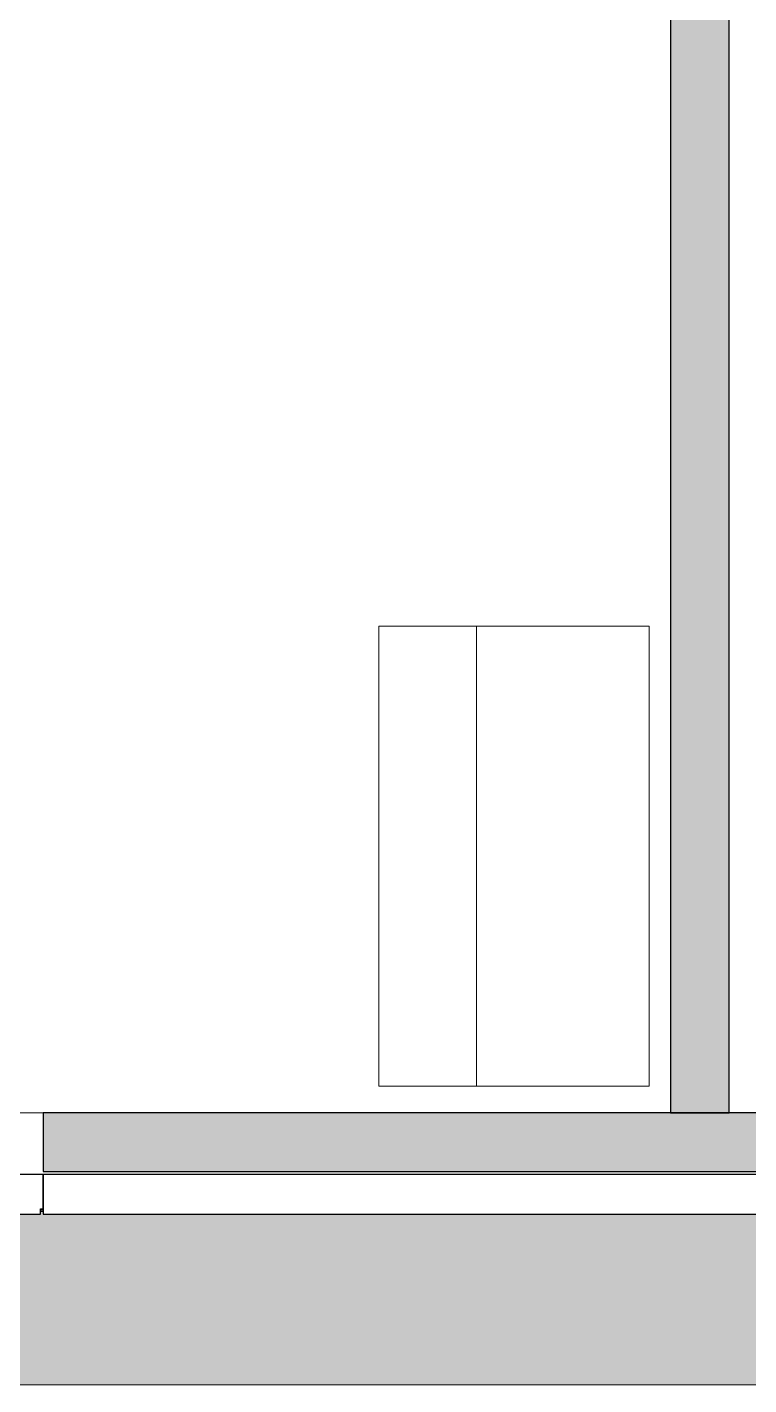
# Model space of a CAD drawing. Header units: millimetres. Extents: x 155927 to 295199, y -4084 to 97293.
# Drawn here: x 205406 to 206661, y 8897 to 11257 of the extents above; entities that cross this region are included whole.
import ezdxf

# ---------------------------------------------------------------- set-up
doc = ezdxf.new("R2010")
doc.units = ezdxf.units.MM
doc.header["$MEASUREMENT"] = 0
for name, color, linetype, lineweight in [('A-GLAZ', 7, 'CONTINUOUS', 9), ('A-WALL-PATT', 7, 'CONTINUOUS', 9), ('I-FURN', 8, 'CONTINUOUS', 9), ('I-WALL', 7, 'CONTINUOUS', 9)]:
    doc.layers.add(name, color=color, linetype=linetype, lineweight=lineweight)

msp = doc.modelspace()

# ---------------------------------------------------------------- hatches: boundary and pattern name
at = {"layer": 'A-GLAZ'}
h = msp.add_hatch(color=256, dxfattribs=at)
h.paths.add_polyline_path([(208317.8, 9198.3), (208317.8, 9200.4), (208313.5, 9200.4), (208313.5, 9198.3)], flags=0)
h.paths.add_polyline_path([(206922.2, 9198.3), (206922.2, 9200.4), (206917.8, 9200.4), (206917.8, 9198.3)], flags=0)
h.paths.add_polyline_path([(205429.5, 9198.3), (205433.8, 9198.3), (205433.8, 9200.4), (205429.5, 9200.4)], flags=0)
h.paths.add_polyline_path([(204038.2, 9198.3), (204038.2, 9200.4), (204033.8, 9200.4), (204033.8, 9198.3)], flags=0)
msp.add_hatch(color=256, dxfattribs=at).paths.add_polyline_path([(208165.5, 8896.6), (208317.8, 8896.6), (208317.8, 9198.3), (208313.5, 9198.3), (208313.5, 9193.6), (206922.2, 9193.6), (206922.2, 9198.3), (206917.8, 9198.3), (206917.8, 9193.6), (205433.8, 9193.6), (205433.8, 9198.3), (205429.5, 9198.3), (205429.5, 9193.6), (204038.2, 9193.6), (204038.2, 9198.3), (204033.8, 9198.3), (204033.8, 8896.6), (207565.1, 8896.6)], flags=0)
at = {"layer": 'A-WALL-PATT'}
for points in [[(206626.8, 9369.6), (206626.8, 13505.6), (206524.8, 13505.6), (206524.8, 9369.6)], [(206917.8, 9267.6), (206917.8, 9369.6), (205433.8, 9369.6), (205433.8, 9267.6), (205764.1, 9267.6)]]:
    msp.add_hatch(color=256, dxfattribs=at).paths.add_polyline_path(points, flags=0)

# ---------------------------------------------------------------- linework, layer by layer
at = {"layer": 'A-GLAZ', "lineweight": 30}
for p, q in [((205433.8, 9262.5), (205374.6, 9262.5)), ((206917.8, 9262.5), (205433.8, 9262.5)), ((205433.8, 9262.5), (205433.8, 9193.6)), ((205433.8, 9202.6), (205433.8, 9262.5)), ((205368.6, 9193.6), (205429.5, 9193.6)), ((205429.5, 9193.6), (205429.5, 9202.6)), ((205429.5, 9202.6), (205433.8, 9202.6)), ((205433.8, 9193.6), (206917.8, 9193.6))]:
    msp.add_line(p, q, dxfattribs=at)
at = {"layer": 'A-GLAZ'}
for p, q in [((205429.5, 9200.4), (205433.8, 9200.4)), ((205429.5, 9198.3), (205433.8, 9198.3)), ((204033.8, 8896.6), (208317.8, 8896.6))]:
    msp.add_line(p, q, dxfattribs=at)
at = {"layer": 'I-FURN'}
for p, q in [((206187.5, 10215.7), (206017.5, 10215.7)), ((206017.5, 10215.7), (206017.5, 9415.7)), ((206487.5, 10215.7), (206187.5, 10215.7)), ((206187.5, 10215.7), (206187.5, 9415.7)), ((206487.5, 9415.7), (206487.5, 10215.7)), ((206017.5, 9415.7), (206187.5, 9415.7)), ((206187.5, 9415.7), (206487.5, 9415.7))]:
    msp.add_line(p, q, dxfattribs=at)
at = {"layer": 'I-WALL', "lineweight": 30}
for p, q in [((206524.8, 13505.6), (206524.8, 9369.6)), ((206626.8, 9369.6), (206626.8, 13505.6)), ((206917.8, 9369.6), (205433.8, 9369.6)), ((205433.8, 9369.6), (205433.8, 9267.6)), ((206524.8, 9369.6), (206626.8, 9369.6)), ((205433.8, 9267.6), (206917.8, 9267.6))]:
    msp.add_line(p, q, dxfattribs=at)
at = {"layer": 'I-WALL'}
msp.add_line((204033.8, 9369.6), (205433.8, 9369.6), dxfattribs=at)

doc.saveas('drawing.dxf')
